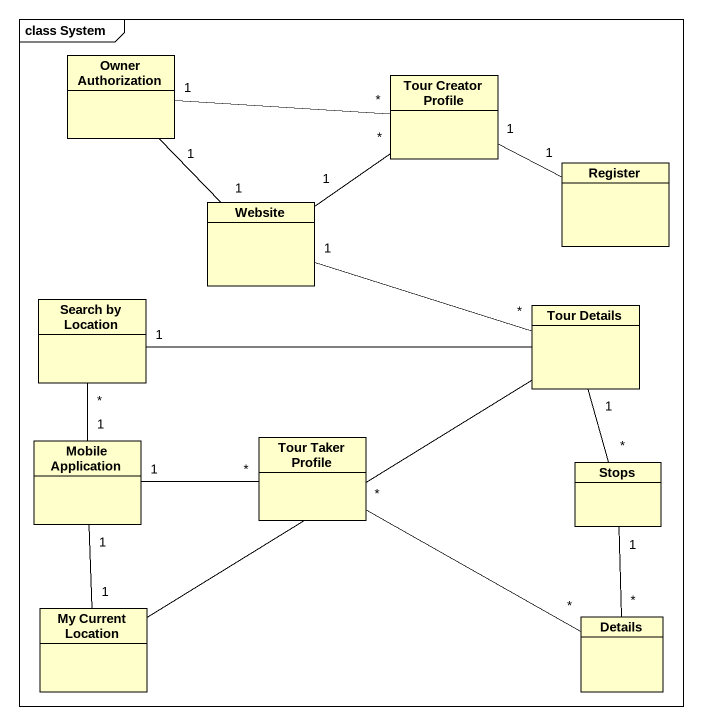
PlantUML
@startuml
mainframe class System
hide circle
hide empty members
class "Owner Authorization" as Owner_Authorization
class "Tour Creator Profile" as Tour_Creator_Profile
class Website
class Register
class "Search by Location" as Search_by_Location
class "Tour Details" as Tour_Details
class "Mobile Application" as Mobile_Application
class "Tour Taker Profile" as Tour_Taker_Profile
class Stops
class "My Current Location" as My_Current_Location
class Details
Owner_Authorization "1" -right- "*" Tour_Creator_Profile
Owner_Authorization "1" -- "1" Website
Website "1" -up- "*" Tour_Creator_Profile
Register "1" -left- "1" Tour_Creator_Profile
Search_by_Location "*" -- "1" Mobile_Application
Tour_Details "*" -left- "1" Website
Tour_Details -left- "1" Search_by_Location
Mobile_Application "1" -right- "*" Tour_Taker_Profile
Mobile_Application "1" -- "1" My_Current_Location
Tour_Taker_Profile "*" -right- "*" Details
Stops "*" -up- "1" Tour_Details
Stops "1" -- "*" Details
My_Current_Location -up- Tour_Details
@enduml
